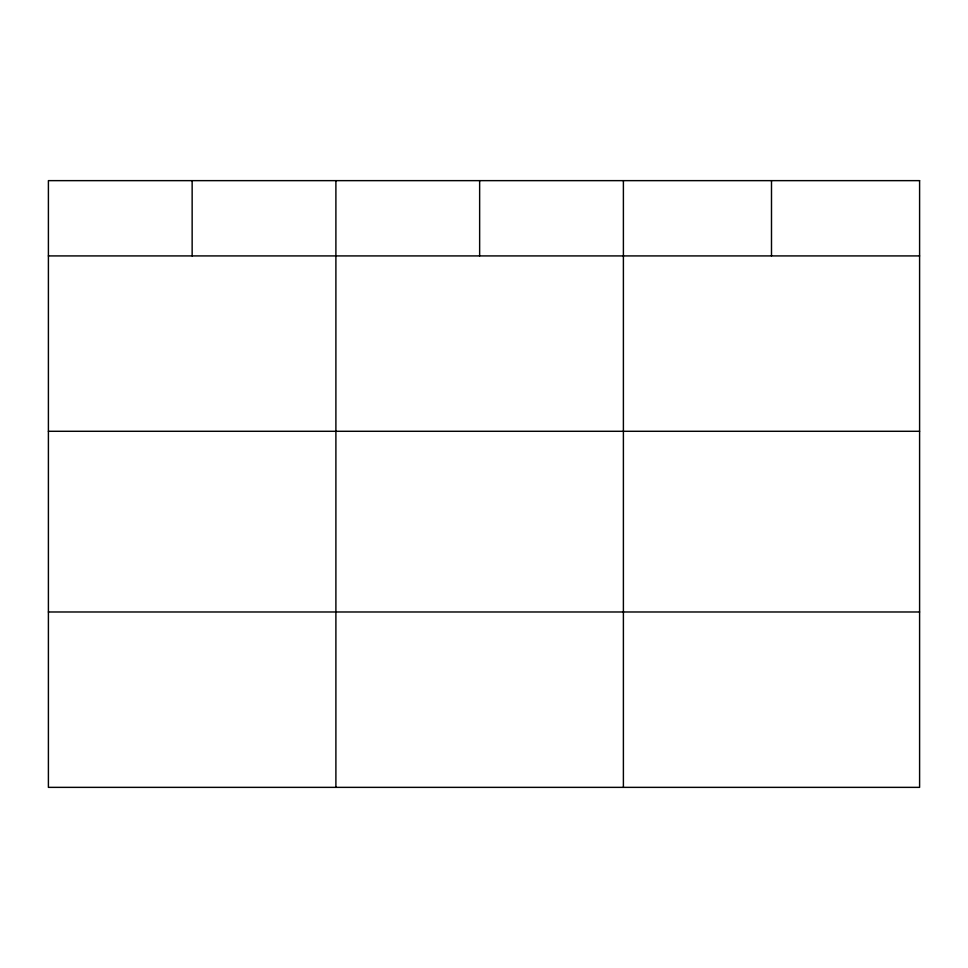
<?xml version="1.0" encoding="UTF-8"?>
<svg xmlns="http://www.w3.org/2000/svg" width="968" height="968" viewBox="0 0 968 968"><rect width="100%" height="100%" fill="white"/><g stroke="black" fill="none" stroke-linecap="round" stroke-linejoin="round"><path stroke-width="1.45" d="M48.4 255.915L919.6 255.915M48.4 431.292L919.6 431.292M48.4 611.982L919.6 611.982M771.496 180.641L771.496 255.915M623.392 180.641L623.392 787.359M479.644 180.641L479.644 255.915M335.896 180.641L335.896 787.359M192.148 180.641L192.148 255.915M919.6 180.641L48.4 180.641L48.4 787.359L919.6 787.359L919.6 180.641"/></g></svg>
